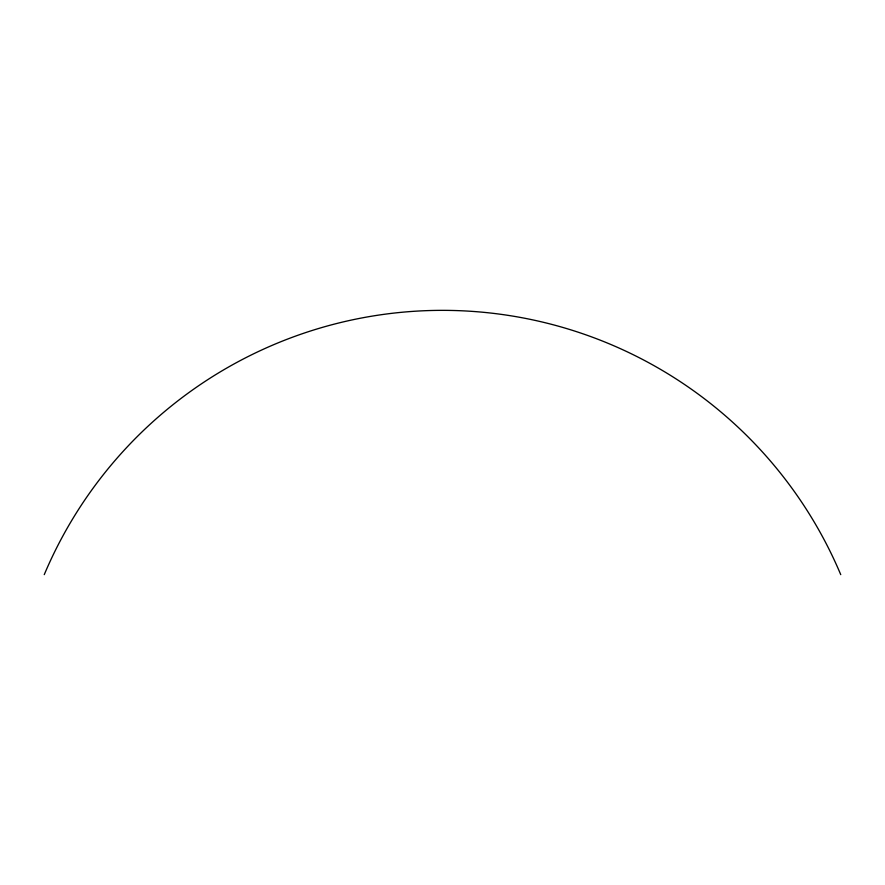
<?xml version="1.0" encoding="UTF-8"?>
<svg xmlns="http://www.w3.org/2000/svg" width="885" height="885" viewBox="0 0 885 885"><rect width="100%" height="100%" fill="white"/><g stroke="black" fill="none" stroke-linecap="round" stroke-linejoin="round"><path stroke-width="1.33" d="M44.25 574.642A432.201 432.201 0 0 1 840.75 574.642"/></g></svg>
